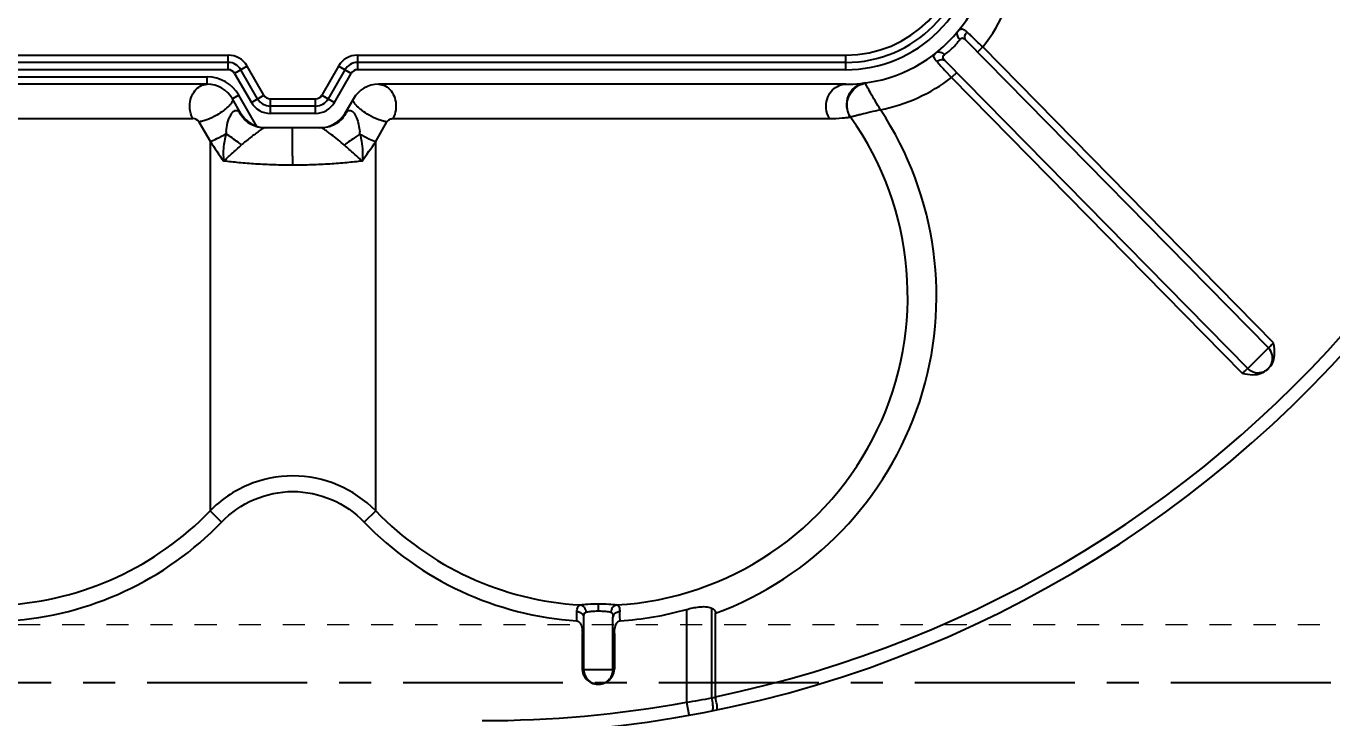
# Model space of a CAD drawing. Header units: millimetres. Extents: x 2667 to 4588, y -8940 to -2822.
# Drawn here: x 3522.4 to 3612.6, y -6329.1 to -6281.3 of the extents above; entities that cross this region are included whole.
import ezdxf

# ---------------------------------------------------------------- set-up
doc = ezdxf.new("R2010")
doc.units = ezdxf.units.MM
doc.header["$LTSCALE"] = 16.335
doc.header["$PDMODE"] = 3
doc.header["$PDSIZE"] = 8
doc.linetypes.add('CENTER', pattern=[0.6, 0.375, -0.075, 0.075, -0.075])
doc.linetypes.add('HIDDEN', pattern=[0.2, 0.1, -0.1])
doc.layers.get('0').update_dxf_attribs({"linetype": 'CONTINUOUS'})
doc.layers.get('Defpoints').update_dxf_attribs({"linetype": 'CONTINUOUS'})
doc.layers.add('cool', color=153, linetype='HIDDEN', lineweight=9)
doc.layers.add('dim', color=82, linetype='CONTINUOUS', lineweight=9)
doc.layers.add('DEFAULT_2', color=8, linetype='HIDDEN')
doc.styles.get("Standard").update_dxf_attribs({"font": 'txt', "width": 0.85})
doc.dimstyles.new('mold', dxfattribs={"dimtxt": 10, "dimasz": 5, "dimexe": 0, "dimexo": 0, "dimgap": 0, "dimtad": 1, "dimzin": 1, "dimdsep": 46, "dimtxsty": 'Standard', "dimcen": 0, "dimclrd": 4, "dimclre": 4, "dimclrt": 6, "dimazin": 0, "dimtfac": 1, "dimtofl": 0, "dimtmove": 0, "dimatfit": 3, "dimfxl": 0, "dimarcsym": 0})

# ---------------------------------------------------------------- blocks, each defined once
blk = doc.blocks.new('02')
at = {"color": 1, "linetype": 'CENTER', "ltscale": 1.803734}
blk.add_line((2807.465, 2890.507), (3167.465, 2890.507), dxfattribs=at)
at = {"layer": 'cool', "ltscale": 0.932966}
blk.add_line((2818.675, 2894.507), (3156.255, 2894.507), dxfattribs=at)
blk = doc.blocks.new('*D393')
at = {"layer": 'Defpoints', "color": 0}
for p in [(3498.666, -6241.677), (3661.355, -6326.677), (3682.705, -6326.677)]:
    blk.add_point(p, dxfattribs=at)
at = {"layer": 'dim', "color": 4, "lineweight": -2}
blk.add_line((3661.355, -6326.677), (3701.405, -6326.677), dxfattribs=at)
at = {"layer": 'dim', "color": 6, "insert": (3692.055, -6323.677), "char_height": 6, "attachment_point": 5}
blk.add_mtext('85.00', dxfattribs=at)
blk = doc.blocks.new('*D394')
at = {"layer": 'Defpoints', "color": 0}
for p in [(3498.666, -6241.677), (3657.466, -6361.677), (3682.705, -6361.677)]:
    blk.add_point(p, dxfattribs=at)
at = {"layer": 'dim', "color": 4, "lineweight": -2}
blk.add_line((3657.466, -6361.677), (3703.955, -6361.677), dxfattribs=at)
at = {"layer": 'dim', "color": 6, "insert": (3693.33, -6358.677), "char_height": 6, "attachment_point": 5}
blk.add_mtext('120.00', dxfattribs=at)
blk = doc.blocks.new('*D395')
at = {"layer": 'Defpoints', "color": 0}
for p in [(3498.666, -6241.677), (3648.666, -6370.477), (3648.666, -6398.085)]:
    blk.add_point(p, dxfattribs=at)
at = {"layer": 'dim', "color": 4, "lineweight": -2}
blk.add_line((3648.666, -6370.477), (3648.666, -6419.335), dxfattribs=at)
at = {"layer": 'dim', "color": 6, "insert": (3645.666, -6408.71), "char_height": 6, "attachment_point": 5, "rotation": 90}
blk.add_mtext('150.00', dxfattribs=at)

msp = doc.modelspace()

# ---------------------------------------------------------------- linework, layer by layer
at = {"color": 7, "linetype": 'Continuous'}
for p, q in [((3587.377, -6282.32), (3608.265, -6303.568)), ((3460.919, -6283.339), (3536.412, -6283.339)), ((3536.412, -6284.344), (3536.412, -6283.339)), ((3545.344, -6283.339), (3579.066, -6283.339)), ((3545.344, -6283.339), (3545.344, -6284.344)), ((3579.066, -6284.344), (3579.066, -6283.339)), ((3588.529, -6282.775), (3588.171, -6283.128)), ((3608.613, -6303.205), (3588.529, -6282.775)), ((3536.412, -6283.842), (3460.919, -6283.842)), ((3537.718, -6284.093), (3536.848, -6284.596)), ((3538.878, -6286.103), (3537.718, -6284.093)), ((3544.038, -6284.093), (3542.878, -6286.103)), ((3544.908, -6284.596), (3544.038, -6284.093)), ((3579.066, -6283.842), (3545.344, -6283.842)), ((3585.943, -6283.728), (3606.832, -6304.977)), ((3536.412, -6284.344), (3460.919, -6284.344)), ((3462.37, -6284.847), (3534.962, -6284.847)), ((3534.962, -6285.349), (3534.962, -6284.847)), ((3536.848, -6284.596), (3538.008, -6286.606)), ((3538.443, -6286.354), (3537.283, -6284.344)), ((3544.473, -6284.344), (3543.313, -6286.354)), ((3543.748, -6286.606), (3544.908, -6284.596)), ((3579.066, -6284.344), (3545.344, -6284.344)), ((3586.379, -6284.889), (3585.985, -6284.461)), ((3586.737, -6284.537), (3586.379, -6284.889)), ((3586.379, -6284.889), (3606.463, -6305.318)), ((3534.962, -6285.349), (3462.37, -6285.349)), ((3579.066, -6285.349), (3546.794, -6285.349)), ((3537.283, -6287.359), (3536.702, -6286.354)), ((3537.138, -6286.103), (3536.703, -6286.354)), ((3538.383, -6288.26), (3537.138, -6286.103)), ((3538.008, -6286.606), (3538.878, -6286.103)), ((3539.314, -6286.354), (3542.442, -6286.354)), ((3539.314, -6286.354), (3539.314, -6287.359)), ((3542.442, -6286.857), (3539.314, -6286.857)), ((3542.442, -6287.359), (3542.442, -6286.354)), ((3542.878, -6286.103), (3543.748, -6286.606)), ((3545.054, -6286.354), (3544.473, -6287.359)), ((3519.771, -6287.714), (3533.971, -6287.714)), ((3542.442, -6287.359), (3539.314, -6287.359)), ((3547.785, -6287.714), (3577.952, -6287.714)), ((3534.378, -6287.948), (3535.152, -6289.29)), ((3542.862, -6288.364), (3538.896, -6288.364)), ((3546.599, -6289.297), (3547.378, -6287.948)), ((3535.152, -6289.29), (3535.152, -6314.822)), ((3546.599, -6314.822), (3546.599, -6289.297)), ((3606.832, -6304.977), (3608.265, -6303.568)), ((3535.954, -6315.595), (3535.152, -6314.822)), ((3546.599, -6314.822), (3545.798, -6315.595)), ((3560.488, -6322.423), (3560.494, -6322.087)), ((3560.494, -6322.087), (3560.499, -6321.798)), ((3561.981, -6321.734), (3561.981, -6321.24)), ((3563.468, -6322.087), (3563.463, -6321.798)), ((3563.474, -6322.423), (3563.468, -6322.087)), ((3568.066, -6321.633), (3568.066, -6328.048)), ((3569.802, -6321.533), (3569.802, -6327.747)), ((3570.075, -6327.659), (3570.075, -6321.899)), ((3560.976, -6325.786), (3560.976, -6322.172)), ((3562.986, -6325.786), (3562.986, -6322.171)), ((3560.875, -6325.819), (3560.875, -6323.297)), ((3563.087, -6323.298), (3563.087, -6325.752)), ((3560.976, -6325.786), (3562.986, -6325.786)), ((3568.066, -6328.048), (3568.22, -6328.9))]:
    msp.add_line(p, q, dxfattribs=at)
for centre, radius, start, end in [((3553.941, -6249.742), 80.47, 270.91304, 0), ((3553.941, -6249.742), 79.57, 281.6989, 0), ((3579.066, -6275.299), 10.05, 270, 0), ((3579.066, -6275.299), 9.045, 270, 0.00005), ((3579.066, -6275.299), 8.543, 270, 0), ((3579.066, -6275.299), 8.04, 270, 360), ((3579.066, -6275.299), 12.06, 321.6929, 351.64011), ((3583.16, -6279.464), 4.712, 314.5167, 323.6635), ((3587.934, -6282.172), 0.658, 138.86926, 147.6448), ((3536.412, -6284.847), 1.508, 30, 90), ((3545.344, -6284.847), 1.508, 90, 150), ((3583.149, -6279.45), 4.73, 305.37675, 314.48885), ((3536.412, -6284.847), 1.005, 30.00007, 90), ((3545.344, -6284.847), 1.005, 90, 150), ((3676.714, -6200.647), 123.517, 222.30267, 222.4982), ((3759.222, -6125.177), 235.335, 222.4749, 222.59707), ((3534.962, -6287.359), 2.513, 30, 90), ((3536.412, -6284.847), 0.502, 29.99956, 90.0011), ((3545.344, -6284.847), 0.502, 90, 150), ((3579.066, -6275.299), 12.06, 281.47951, 307.33072), ((3534.962, -6287.359), 2.01, 30.00537, 90), ((3546.794, -6287.359), 2.01, 90, 150), ((3539.314, -6285.852), 1.508, 210, 270), ((3539.314, -6285.852), 1.005, 210, 270), ((3539.314, -6285.852), 0.502, 210, 269.99935), ((3542.442, -6285.852), 0.502, 269.9989, 330.00044), ((3542.442, -6285.852), 1.005, 270, 329.99993), ((3542.442, -6285.852), 1.508, 270, 330), ((3533.971, -6288.183), 0.47, 29.99971, 90.00029), ((3538.909, -6286.412), 1.936, 205.22919, 210.33985), ((3539.024, -6286.354), 2.01, 210, 270), ((3542.733, -6286.354), 2.01, 270, 330), ((3561.981, -6299.992), 21.367, 273.38187, 35.38288), ((3561.981, -6299.992), 23.354, 290.27879, 33.45327), ((3537.38, -6289.493), 8.161, 4.92121, 6.09856), ((3596.061, -6248.324), 73.404, 213.92414, 215.22294), ((3483.025, -6246.49), 76.643, 324.8097, 326.04637), ((3607.549, -6304.272), 1.005, 343.18467, 44.51147), ((3607.549, -6304.272), 1.005, 224.51147, 291.66282), ((3553.941, -6249.742), 77.473, 314.44687, 314.57607), ((3540.87, -6320.412), 8.004, 44.29005, 89.95727), ((3519.771, -6299.992), 21.367, 273.38186, 316.04569), ((3561.981, -6299.992), 21.367, 223.95431, 266.61826), ((3519.771, -6299.992), 22.48, 273.80931, 316.04569), ((3561.981, -6299.992), 22.48, 223.95431, 266.192), ((3561.981, -6299.992), 22.48, 273.80919, 285.70532), ((3561.981, -6325.786), 1.005, 180, 227.44397), ((3561.981, -6325.786), 1.005, 321.08069, 360), ((3553.941, -6249.742), 77.473, 276.01229, 276.05883), ((3553.941, -6249.742), 79.57, 269.99991, 280.22525), ((3552.645, -6234.104), 95.202, 279.32165, 280.38238), ((3554.063, -6249.742), 79.577, 281.40787, 281.60822)]:
    msp.add_arc(centre, radius, start, end, dxfattribs=at)
for points, knots in [([(3586.834, -6281.675), (3586.871, -6281.63), (3586.931, -6281.569), (3587.032, -6281.529), (3587.139, -6281.529), (3587.285, -6281.599), (3587.385, -6281.685), (3587.438, -6281.739)], [0, 0, 0, 0, 0.244393, 0.34686, 0.44715, 0.684189, 1, 1, 1, 1]), ([(3586.956, -6282.257), (3586.908, -6282.213), (3586.832, -6282.12), (3586.769, -6281.963), (3586.762, -6281.808), (3586.803, -6281.714), (3586.834, -6281.675)], [0, 0, 0, 0, 0.298984, 0.546621, 0.77042, 1, 1, 1, 1]), ([(3586.956, -6282.257), (3586.965, -6282.245), (3586.996, -6282.205), (3587.038, -6282.169), (3587.073, -6282.158)], [0, 0, 0, 0, 0.290809, 1, 1, 1, 1]), ([(3587.073, -6282.158), (3587.083, -6282.155), (3587.13, -6282.146), (3587.178, -6282.164), (3587.21, -6282.182)], [0, 0, 0, 0, 0.228214, 1, 1, 1, 1]), ([(3587.21, -6282.182), (3587.224, -6282.19), (3587.284, -6282.229), (3587.337, -6282.279), (3587.376, -6282.319)], [0, 0, 0, 0, 0.214614, 1, 1, 1, 1]), ([(3587.376, -6282.319), (3587.32, -6282.262), (3587.259, -6282.074), (3587.326, -6281.9), (3587.377, -6281.819)], [0, 0, 0, 0, 0.455609, 1, 1, 1, 1]), ([(3587.751, -6282.035), (3587.723, -6282.008), (3587.618, -6281.909), (3587.514, -6281.811), (3587.438, -6281.739)], [0, 0, 0, 0, 0.271602, 1, 1, 1, 1]), ([(3588.125, -6282.39), (3588.092, -6282.359), (3587.968, -6282.24), (3587.843, -6282.122), (3587.751, -6282.035)], [0, 0, 0, 0, 0.261136, 1, 1, 1, 1]), ([(3588.529, -6282.775), (3588.428, -6282.678), (3588.293, -6282.549), (3588.158, -6282.421), (3588.125, -6282.39)], [0, 0, 0, 0, 0.754033, 1, 1, 1, 1]), ([(3585.361, -6283.78), (3585.309, -6283.726), (3585.225, -6283.624), (3585.157, -6283.478), (3585.159, -6283.371), (3585.2, -6283.271), (3585.263, -6283.212), (3585.308, -6283.176)], [0, 0, 0, 0, 0.315856, 0.552746, 0.65313, 0.755825, 1, 1, 1, 1]), ([(3585.308, -6283.176), (3585.383, -6283.116), (3585.562, -6283.094), (3585.755, -6283.187), (3585.848, -6283.263), (3585.887, -6283.307)], [0, 0, 0, 0, 0.447318, 0.722036, 1, 1, 1, 1]), ([(3585.794, -6283.421), (3585.797, -6283.411), (3585.817, -6283.365), (3585.856, -6283.329), (3585.887, -6283.307)], [0, 0, 0, 0, 0.225066, 1, 1, 1, 1]), ([(3585.361, -6283.78), (3585.407, -6283.741), (3585.506, -6283.678), (3585.669, -6283.632), (3585.824, -6283.644), (3585.911, -6283.696), (3585.943, -6283.728)], [0, 0, 0, 0, 0.282857, 0.546508, 0.783308, 1, 1, 1, 1]), ([(3585.943, -6283.728), (3585.917, -6283.702), (3585.862, -6283.642), (3585.791, -6283.544), (3585.783, -6283.456), (3585.794, -6283.421)], [0, 0, 0, 0, 0.307947, 0.693537, 1, 1, 1, 1]), ([(3533.758, -6286.857), (3533.758, -6286.655), (3533.818, -6286.277), (3534.072, -6285.791), (3534.457, -6285.443), (3534.795, -6285.349), (3534.962, -6285.349)], [0, 0, 0, 0, 0.284971, 0.529378, 0.763483, 1, 1, 1, 1]), ([(3546.794, -6285.349), (3546.95, -6285.349), (3547.288, -6285.436), (3547.694, -6285.794), (3547.944, -6286.299), (3547.998, -6286.675), (3547.998, -6286.857)], [0, 0, 0, 0, 0.22032, 0.472208, 0.742151, 1, 1, 1, 1]), ([(3577.712, -6286.857), (3577.712, -6286.65), (3577.788, -6286.236), (3578.115, -6285.724), (3578.574, -6285.415), (3578.912, -6285.349), (3579.066, -6285.349)], [0, 0, 0, 0, 0.277406, 0.550257, 0.793854, 1, 1, 1, 1]), ([(3580.4, -6285.26), (3580.151, -6285.294), (3579.661, -6285.497), (3579.178, -6286.123), (3579.056, -6286.907), (3579.242, -6287.409), (3579.387, -6287.618)], [0, 0, 0, 0, 0.248042, 0.497524, 0.748602, 1, 1, 1, 1]), ([(3579.4, -6287.62), (3579.292, -6287.455), (3579.141, -6287.074), (3579.157, -6286.461), (3579.403, -6285.896), (3579.698, -6285.607), (3579.866, -6285.498)], [0, 0, 0, 0, 0.247015, 0.497354, 0.749442, 1, 1, 1, 1]), ([(3579.866, -6285.498), (3579.908, -6285.471), (3580.08, -6285.371), (3580.271, -6285.306), (3580.417, -6285.281)], [0, 0, 0, 0, 0.252677, 1, 1, 1, 1]), ([(3580.4, -6285.26), (3580.401, -6285.26), (3580.41, -6285.265), (3580.413, -6285.274), (3580.417, -6285.281)], [0, 0, 0, 0, 0.123996, 1, 1, 1, 1]), ([(3581.466, -6287.118), (3581.336, -6286.914), (3581.104, -6286.519), (3580.801, -6285.977), (3580.573, -6285.574), (3580.46, -6285.354), (3580.417, -6285.281)], [0, 0, 0, 0, 0.343266, 0.649194, 0.879878, 1, 1, 1, 1]), ([(3533.971, -6287.714), (3533.937, -6287.652), (3533.812, -6287.383), (3533.758, -6287.082), (3533.758, -6286.857)], [0, 0, 0, 0, 0.238318, 1, 1, 1, 1]), ([(3536.702, -6286.354), (3536.736, -6286.412), (3536.7, -6286.552), (3536.598, -6286.702), (3536.468, -6286.852), (3536.297, -6287.01), (3536.017, -6287.234), (3535.781, -6287.387), (3535.614, -6287.484)], [0, 0, 0, 0, 0.123487, 0.220319, 0.341743, 0.485237, 0.646581, 1, 1, 1, 1]), ([(3546.142, -6287.484), (3545.975, -6287.387), (3545.739, -6287.234), (3545.459, -6287.01), (3545.289, -6286.852), (3545.158, -6286.702), (3545.057, -6286.552), (3545.02, -6286.413), (3545.054, -6286.354)], [0, 0, 0, 0, 0.35347, 0.514829, 0.65833, 0.779765, 0.876603, 1, 1, 1, 1]), ([(3547.998, -6286.857), (3547.998, -6286.944), (3547.978, -6287.24), (3547.886, -6287.53), (3547.785, -6287.714)], [0, 0, 0, 0, 0.293257, 1, 1, 1, 1]), ([(3577.952, -6287.714), (3577.916, -6287.657), (3577.777, -6287.392), (3577.712, -6287.088), (3577.712, -6286.857)], [0, 0, 0, 0, 0.224548, 1, 1, 1, 1]), ([(3535.614, -6287.484), (3535.396, -6287.609), (3535.074, -6287.768), (3534.652, -6287.906), (3534.463, -6287.943), (3534.378, -6287.948)], [0, 0, 0, 0, 0.567261, 0.807496, 1, 1, 1, 1]), ([(3536.265, -6288.612), (3536.29, -6288.414), (3536.333, -6288.118), (3536.442, -6287.738), (3536.552, -6287.526), (3536.647, -6287.373), (3536.715, -6287.276), (3536.788, -6287.2), (3536.895, -6287.153), (3537.029, -6287.162), (3537.119, -6287.209), (3537.157, -6287.237)], [0, 0, 0, 0, 0.311449, 0.466526, 0.614193, 0.683349, 0.746559, 0.800289, 0.845422, 0.924922, 1, 1, 1, 1]), ([(3537.283, -6287.359), (3537.271, -6287.34), (3537.23, -6287.297), (3537.185, -6287.26), (3537.157, -6287.237)], [0, 0, 0, 0, 0.387424, 1, 1, 1, 1]), ([(3538.192, -6288.226), (3537.993, -6288.145), (3537.621, -6287.914), (3537.346, -6287.574), (3537.238, -6287.39)], [0, 0, 0, 0, 0.501358, 1, 1, 1, 1]), ([(3544.6, -6287.236), (3544.574, -6287.29), (3544.461, -6287.505), (3544.308, -6287.699), (3544.176, -6287.827)], [0, 0, 0, 0, 0.244638, 1, 1, 1, 1]), ([(3544.6, -6287.236), (3544.571, -6287.259), (3544.527, -6287.297), (3544.485, -6287.34), (3544.473, -6287.359)], [0, 0, 0, 0, 0.612811, 1, 1, 1, 1]), ([(3544.6, -6287.236), (3544.635, -6287.209), (3544.712, -6287.16), (3544.806, -6287.154), (3544.85, -6287.163)], [0, 0, 0, 0, 0.503206, 1, 1, 1, 1]), ([(3544.85, -6287.163), (3544.941, -6287.182), (3545.071, -6287.291), (3545.192, -6287.478), (3545.249, -6287.598), (3545.276, -6287.662)], [0, 0, 0, 0, 0.413208, 0.691178, 1, 1, 1, 1]), ([(3547.378, -6287.948), (3547.293, -6287.943), (3547.103, -6287.906), (3546.682, -6287.768), (3546.36, -6287.609), (3546.142, -6287.484)], [0, 0, 0, 0, 0.192551, 0.432802, 1, 1, 1, 1]), ([(3547.378, -6287.948), (3547.419, -6287.877), (3547.543, -6287.76), (3547.706, -6287.714), (3547.785, -6287.714)], [0, 0, 0, 0, 0.512459, 1, 1, 1, 1]), ([(3577.952, -6287.714), (3578.245, -6287.711), (3578.645, -6287.7), (3579.123, -6287.652), (3579.308, -6287.63), (3579.387, -6287.618)], [0, 0, 0, 0, 0.611226, 0.832546, 1, 1, 1, 1]), ([(3581.466, -6287.118), (3581.229, -6287.171), (3580.782, -6287.28), (3580.248, -6287.409), (3579.879, -6287.501), (3579.668, -6287.554), (3579.515, -6287.594), (3579.431, -6287.61), (3579.401, -6287.62)], [0, 0, 0, 0, 0.343051, 0.648884, 0.776068, 0.879624, 0.955567, 1, 1, 1, 1]), ([(3538.896, -6288.364), (3538.837, -6288.364), (3538.598, -6288.352), (3538.361, -6288.293), (3538.192, -6288.226)], [0, 0, 0, 0, 0.24307, 1, 1, 1, 1]), ([(3538.554, -6288.576), (3538.526, -6288.595), (3538.408, -6288.681), (3538.291, -6288.769), (3538.201, -6288.837)], [0, 0, 0, 0, 0.231962, 1, 1, 1, 1]), ([(3538.896, -6288.365), (3538.892, -6288.364), (3538.88, -6288.37), (3538.842, -6288.385), (3538.773, -6288.425), (3538.672, -6288.491), (3538.596, -6288.545), (3538.554, -6288.576)], [0, 0, 0, 0, 0.028591, 0.091825, 0.30635, 0.615585, 1, 1, 1, 1]), ([(3540.865, -6290.938), (3540.864, -6290.82), (3540.863, -6290.563), (3540.861, -6290.158), (3540.86, -6289.73), (3540.86, -6289.373), (3540.86, -6289.104), (3540.86, -6288.924), (3540.86, -6288.764), (3540.861, -6288.629), (3540.861, -6288.52), (3540.861, -6288.447), (3540.863, -6288.405), (3540.862, -6288.383), (3540.864, -6288.373), (3540.862, -6288.365), (3540.864, -6288.364)], [0, 0, 0, 0, 0.137876, 0.299699, 0.471175, 0.637843, 0.714789, 0.785264, 0.847713, 0.900769, 0.94336, 0.974471, 0.98551, 0.993475, 0.998319, 1, 1, 1, 1]), ([(3543.573, -6288.222), (3543.516, -6288.246), (3543.287, -6288.326), (3543.042, -6288.364), (3542.862, -6288.364)], [0, 0, 0, 0, 0.256813, 1, 1, 1, 1]), ([(3543.556, -6288.833), (3543.475, -6288.771), (3543.321, -6288.66), (3543.138, -6288.53), (3543.015, -6288.445), (3542.945, -6288.401), (3542.896, -6288.378), (3542.87, -6288.364), (3542.862, -6288.364)], [0, 0, 0, 0, 0.365544, 0.677609, 0.802021, 0.900869, 0.969401, 1, 1, 1, 1]), ([(3535.152, -6289.29), (3535.317, -6289.243), (3535.69, -6289.081), (3536.048, -6288.895), (3536.25, -6288.781)], [0, 0, 0, 0, 0.425176, 1, 1, 1, 1]), ([(3536.25, -6288.781), (3536.167, -6289.104), (3536.058, -6289.728), (3536.059, -6290.364), (3536.097, -6290.66)], [0, 0, 0, 0, 0.527689, 1, 1, 1, 1]), ([(3536.096, -6290.66), (3536.281, -6290.496), (3536.689, -6290.119), (3537.103, -6289.747), (3537.333, -6289.541)], [0, 0, 0, 0, 0.443689, 1, 1, 1, 1]), ([(3537.333, -6289.541), (3537.253, -6289.478), (3536.901, -6289.213), (3536.537, -6288.964), (3536.25, -6288.781)], [0, 0, 0, 0, 0.228882, 1, 1, 1, 1]), ([(3538.201, -6288.837), (3537.977, -6289.007), (3537.684, -6289.237), (3537.401, -6289.48), (3537.333, -6289.541)], [0, 0, 0, 0, 0.754224, 1, 1, 1, 1]), ([(3544.435, -6289.548), (3544.295, -6289.423), (3544.001, -6289.186), (3543.708, -6288.947), (3543.556, -6288.833)], [0, 0, 0, 0, 0.497209, 1, 1, 1, 1]), ([(3545.511, -6288.793), (3545.418, -6288.852), (3545.051, -6289.092), (3544.693, -6289.346), (3544.435, -6289.548)], [0, 0, 0, 0, 0.2518, 1, 1, 1, 1]), ([(3545.661, -6290.659), (3545.578, -6290.58), (3545.395, -6290.417), (3544.985, -6290.049), (3544.663, -6289.753), (3544.435, -6289.548)], [0, 0, 0, 0, 0.207222, 0.443812, 1, 1, 1, 1]), ([(3545.511, -6288.793), (3545.554, -6288.957), (3545.685, -6289.57), (3545.711, -6290.206), (3545.661, -6290.659)], [0, 0, 0, 0, 0.270927, 1, 1, 1, 1]), ([(3545.511, -6288.793), (3545.712, -6288.906), (3546.067, -6289.09), (3546.436, -6289.25), (3546.599, -6289.297)], [0, 0, 0, 0, 0.574808, 1, 1, 1, 1]), ([(3540.87, -6290.938), (3540.436, -6290.941), (3539.582, -6290.927), (3538.34, -6290.869), (3537.183, -6290.777), (3536.446, -6290.697), (3536.097, -6290.66)], [0, 0, 0, 0, 0.272695, 0.535193, 0.779671, 1, 1, 1, 1]), ([(3545.661, -6290.659), (3545.31, -6290.696), (3544.571, -6290.777), (3543.41, -6290.869), (3542.164, -6290.927), (3541.307, -6290.941), (3540.87, -6290.938)], [0, 0, 0, 0, 0.220201, 0.464722, 0.727276, 1, 1, 1, 1]), ([(3608.613, -6303.205), (3608.534, -6303.293), (3608.396, -6303.439), (3608.333, -6303.499), (3608.257, -6303.577), (3608.265, -6303.568)], [0, 0, 0, 0, 0.707131, 0.923678, 1, 1, 1, 1]), ([(3606.832, -6304.977), (3606.831, -6304.976), (3606.829, -6304.981), (3606.824, -6304.984), (3606.815, -6304.994), (3606.797, -6305.01), (3606.767, -6305.04), (3606.723, -6305.082), (3606.668, -6305.134), (3606.581, -6305.214), (3606.511, -6305.276), (3606.463, -6305.318)], [0, 0, 0, 0, 0.004899, 0.01942, 0.043303, 0.076284, 0.16848, 0.292788, 0.444316, 0.617838, 1, 1, 1, 1]), ([(3540.876, -6312.408), (3539.819, -6312.408), (3537.685, -6312.837), (3535.891, -6314.068), (3535.152, -6314.822)], [0, 0, 0, 0, 0.500144, 1, 1, 1, 1]), ([(3535.954, -6315.595), (3536.586, -6314.94), (3538.126, -6313.865), (3540.876, -6313.296), (3543.625, -6313.865), (3545.165, -6314.94), (3545.797, -6315.595)], [0, 0, 0, 0, 0.249871, 0.5, 0.750129, 1, 1, 1, 1]), ([(3560.499, -6321.798), (3560.499, -6321.737), (3560.506, -6321.628), (3560.539, -6321.481), (3560.61, -6321.37), (3560.683, -6321.333), (3560.72, -6321.322)], [0, 0, 0, 0, 0.321461, 0.581707, 0.795072, 1, 1, 1, 1]), ([(3560.976, -6322.172), (3560.976, -6322.124), (3560.948, -6322.023), (3560.839, -6321.902), (3560.682, -6321.822), (3560.561, -6321.8), (3560.499, -6321.798)], [0, 0, 0, 0, 0.216118, 0.453163, 0.71747, 1, 1, 1, 1]), ([(3560.72, -6321.322), (3560.897, -6321.288), (3561.318, -6321.252), (3561.739, -6321.24), (3561.981, -6321.24)], [0, 0, 0, 0, 0.426694, 1, 1, 1, 1]), ([(3560.72, -6321.322), (3560.826, -6321.337), (3561.035, -6321.471), (3561.115, -6321.699), (3561.121, -6321.818)], [0, 0, 0, 0, 0.47237, 1, 1, 1, 1]), ([(3560.976, -6322.172), (3560.976, -6322.129), (3560.978, -6322.051), (3560.997, -6321.943), (3561.041, -6321.856), (3561.094, -6321.824), (3561.121, -6321.818)], [0, 0, 0, 0, 0.309323, 0.574923, 0.795691, 1, 1, 1, 1]), ([(3561.121, -6321.818), (3561.137, -6321.813), (3561.211, -6321.794), (3561.287, -6321.781), (3561.346, -6321.773)], [0, 0, 0, 0, 0.21446, 1, 1, 1, 1]), ([(3561.346, -6321.773), (3561.393, -6321.766), (3561.604, -6321.742), (3561.816, -6321.734), (3561.981, -6321.734)], [0, 0, 0, 0, 0.224042, 1, 1, 1, 1]), ([(3561.981, -6321.24), (3562.222, -6321.24), (3562.643, -6321.252), (3563.065, -6321.288), (3563.241, -6321.322)], [0, 0, 0, 0, 0.573259, 1, 1, 1, 1]), ([(3561.981, -6321.734), (3562.146, -6321.734), (3562.434, -6321.748), (3562.722, -6321.783), (3562.841, -6321.818)], [0, 0, 0, 0, 0.572434, 1, 1, 1, 1]), ([(3563.241, -6321.322), (3563.135, -6321.337), (3562.925, -6321.472), (3562.847, -6321.7), (3562.841, -6321.818)], [0, 0, 0, 0, 0.47739, 1, 1, 1, 1]), ([(3562.841, -6321.818), (3562.868, -6321.824), (3562.921, -6321.856), (3562.965, -6321.943), (3562.983, -6322.051), (3562.986, -6322.129), (3562.986, -6322.172)], [0, 0, 0, 0, 0.204328, 0.425095, 0.690682, 1, 1, 1, 1]), ([(3563.463, -6321.798), (3563.401, -6321.8), (3563.28, -6321.822), (3563.123, -6321.902), (3563.014, -6322.023), (3562.986, -6322.124), (3562.986, -6322.172)], [0, 0, 0, 0, 0.282517, 0.546832, 0.783888, 1, 1, 1, 1]), ([(3563.241, -6321.322), (3563.278, -6321.332), (3563.352, -6321.37), (3563.423, -6321.481), (3563.456, -6321.628), (3563.463, -6321.737), (3563.463, -6321.798)], [0, 0, 0, 0, 0.205253, 0.418248, 0.678622, 1, 1, 1, 1]), ([(3568.066, -6321.633), (3568.35, -6321.553), (3568.786, -6321.457), (3569.372, -6321.425), (3569.671, -6321.47), (3569.802, -6321.533)], [0, 0, 0, 0, 0.502213, 0.75218, 1, 1, 1, 1]), ([(3569.802, -6321.533), (3569.874, -6321.568), (3569.979, -6321.636), (3570.062, -6321.777), (3570.075, -6321.858), (3570.075, -6321.899)], [0, 0, 0, 0, 0.496634, 0.747529, 1, 1, 1, 1]), ([(3560.488, -6322.423), (3560.553, -6322.427), (3560.677, -6322.5), (3560.775, -6322.671), (3560.834, -6322.859), (3560.855, -6322.988), (3560.862, -6323.053)], [0, 0, 0, 0, 0.249288, 0.499372, 0.749669, 1, 1, 1, 1]), ([(3563.141, -6322.826), (3563.165, -6322.733), (3563.211, -6322.609), (3563.297, -6322.511), (3563.321, -6322.49)], [0, 0, 0, 0, 0.748501, 1, 1, 1, 1]), ([(3560.875, -6323.297), (3560.889, -6323.297), (3560.913, -6323.298), (3560.948, -6323.295), (3560.962, -6323.299), (3560.976, -6323.295), (3560.976, -6323.298)], [0, 0, 0, 0, 0.428006, 0.743253, 0.935254, 1, 1, 1, 1]), ([(3563.087, -6323.298), (3563.073, -6323.298), (3563.048, -6323.298), (3563.014, -6323.3), (3563, -6323.297), (3562.986, -6323.3), (3562.986, -6323.298)], [0, 0, 0, 0, 0.427761, 0.742828, 0.934735, 1, 1, 1, 1]), ([(3560.976, -6325.786), (3560.976, -6325.789), (3560.963, -6325.79), (3560.947, -6325.798), (3560.913, -6325.807), (3560.889, -6325.815), (3560.875, -6325.819)], [0, 0, 0, 0, 0.070317, 0.264406, 0.578193, 1, 1, 1, 1]), ([(3560.963, -6326.187), (3560.994, -6326.252), (3561.149, -6326.496), (3561.403, -6326.672), (3561.607, -6326.74)], [0, 0, 0, 0, 0.252291, 1, 1, 1, 1]), ([(3562.49, -6326.671), (3562.659, -6326.585), (3562.954, -6326.322), (3563.087, -6325.941), (3563.087, -6325.752)], [0, 0, 0, 0, 0.500405, 1, 1, 1, 1]), ([(3563.087, -6325.752), (3563.073, -6325.756), (3563.049, -6325.765), (3563.014, -6325.774), (3562.999, -6325.783), (3562.986, -6325.784), (3562.986, -6325.786)], [0, 0, 0, 0, 0.423119, 0.738072, 0.932223, 1, 1, 1, 1]), ([(3569.802, -6327.747), (3569.829, -6327.885), (3569.867, -6328.129), (3569.884, -6328.378), (3569.876, -6328.484)], [0, 0, 0, 0, 0.570344, 1, 1, 1, 1]), ([(3570.19, -6328.406), (3570.186, -6328.298), (3570.15, -6328.048), (3570.075, -6327.803), (3570.075, -6327.659)], [0, 0, 0, 0, 0.431387, 1, 1, 1, 1]), ([(3570.178, -6328.557), (3570.183, -6328.556), (3570.19, -6328.539), (3570.193, -6328.491), (3570.192, -6328.443), (3570.19, -6328.406)], [0, 0, 0, 0, 0.09283, 0.286193, 1, 1, 1, 1]), ([(3569.876, -6328.484), (3569.873, -6328.519), (3569.87, -6328.568), (3569.841, -6328.626), (3569.824, -6328.629)], [0, 0, 0, 0, 0.663697, 1, 1, 1, 1])]:
    msp.add_open_spline(points, degree=3, knots=knots, dxfattribs=at)
for points in [[(3544.176, -6287.827), (3544.004, -6287.994), (3543.796, -6288.131), (3543.573, -6288.222)], [(3545.276, -6287.662), (3545.402, -6287.967), (3545.458, -6288.299), (3545.495, -6288.626)], [(3536.265, -6288.612), (3536.259, -6288.669), (3536.254, -6288.725), (3536.25, -6288.781)], [(3608.589, -6304.51), (3608.662, -6304.328), (3608.694, -6304.127), (3608.696, -6303.931)], [(3608.664, -6303.504), (3608.649, -6303.404), (3608.631, -6303.304), (3608.613, -6303.205)], [(3608.696, -6303.931), (3608.697, -6303.788), (3608.684, -6303.645), (3608.664, -6303.504)], [(3608.315, -6304.928), (3608.434, -6304.811), (3608.528, -6304.665), (3608.589, -6304.51)], [(3606.463, -6305.318), (3606.702, -6305.366), (3606.945, -6305.412), (3607.189, -6305.413)], [(3607.189, -6305.413), (3607.385, -6305.415), (3607.587, -6305.386), (3607.77, -6305.316)], [(3607.77, -6305.316), (3607.925, -6305.257), (3608.072, -6305.166), (3608.191, -6305.05)], [(3563.087, -6323.298), (3563.087, -6323.14), (3563.1, -6322.979), (3563.141, -6322.826)], [(3563.321, -6322.49), (3563.364, -6322.454), (3563.419, -6322.426), (3563.474, -6322.423)], [(3560.862, -6323.053), (3560.87, -6323.134), (3560.875, -6323.216), (3560.875, -6323.297)], [(3560.875, -6325.819), (3560.875, -6325.945), (3560.908, -6326.073), (3560.963, -6326.187)], [(3561.607, -6326.74), (3561.749, -6326.787), (3561.906, -6326.805), (3562.055, -6326.789)], [(3562.118, -6326.782), (3562.247, -6326.769), (3562.375, -6326.73), (3562.49, -6326.671)]]:
    msp.add_open_spline(points, degree=3, dxfattribs=at)
at = {"layer": 'DEFAULT_2', "color": 8, "linetype": 'HIDDEN'}
msp.add_line((3568.22, -6328.9), (3568.226, -6328.934), dxfattribs=at)
for centre, start, end in [((3607.549, -6304.272), 291.66282, 343.18467), ((3561.981, -6325.786), 227.44397, 321.08069)]:
    msp.add_arc(centre, 1.005, start, end, dxfattribs=at)

# ---------------------------------------------------------------- block references
msp.add_blockref('02', (511.201, -9217.184))

# ---------------------------------------------------------------- dimensions: what is measured, and where the dimension line sits
at = {"layer": 'dim'}
for feature_location, offset, dtype, picture, middle in [((3661.355, -6326.677), (21.35, 0), 0, '*D393', (3692.055, -6323.677)), ((3657.466, -6361.677), (25.239, 0), 0, '*D394', (3693.33, -6358.677)), ((3648.666, -6370.477), (0, -27.607), 1, '*D395', (3645.666, -6408.71))]:
    dim = msp.add_ordinate_dim(feature_location=feature_location, offset=offset, dtype=dtype, origin=(3498.666, -6241.677), dimstyle='mold', override={"dimtxt": 6, "dimasz": 2}, dxfattribs=at)
    dim.commit()
    dim.dimension.update_dxf_attribs({"geometry": picture, "text_midpoint": middle})

doc.saveas('drawing.dxf')
